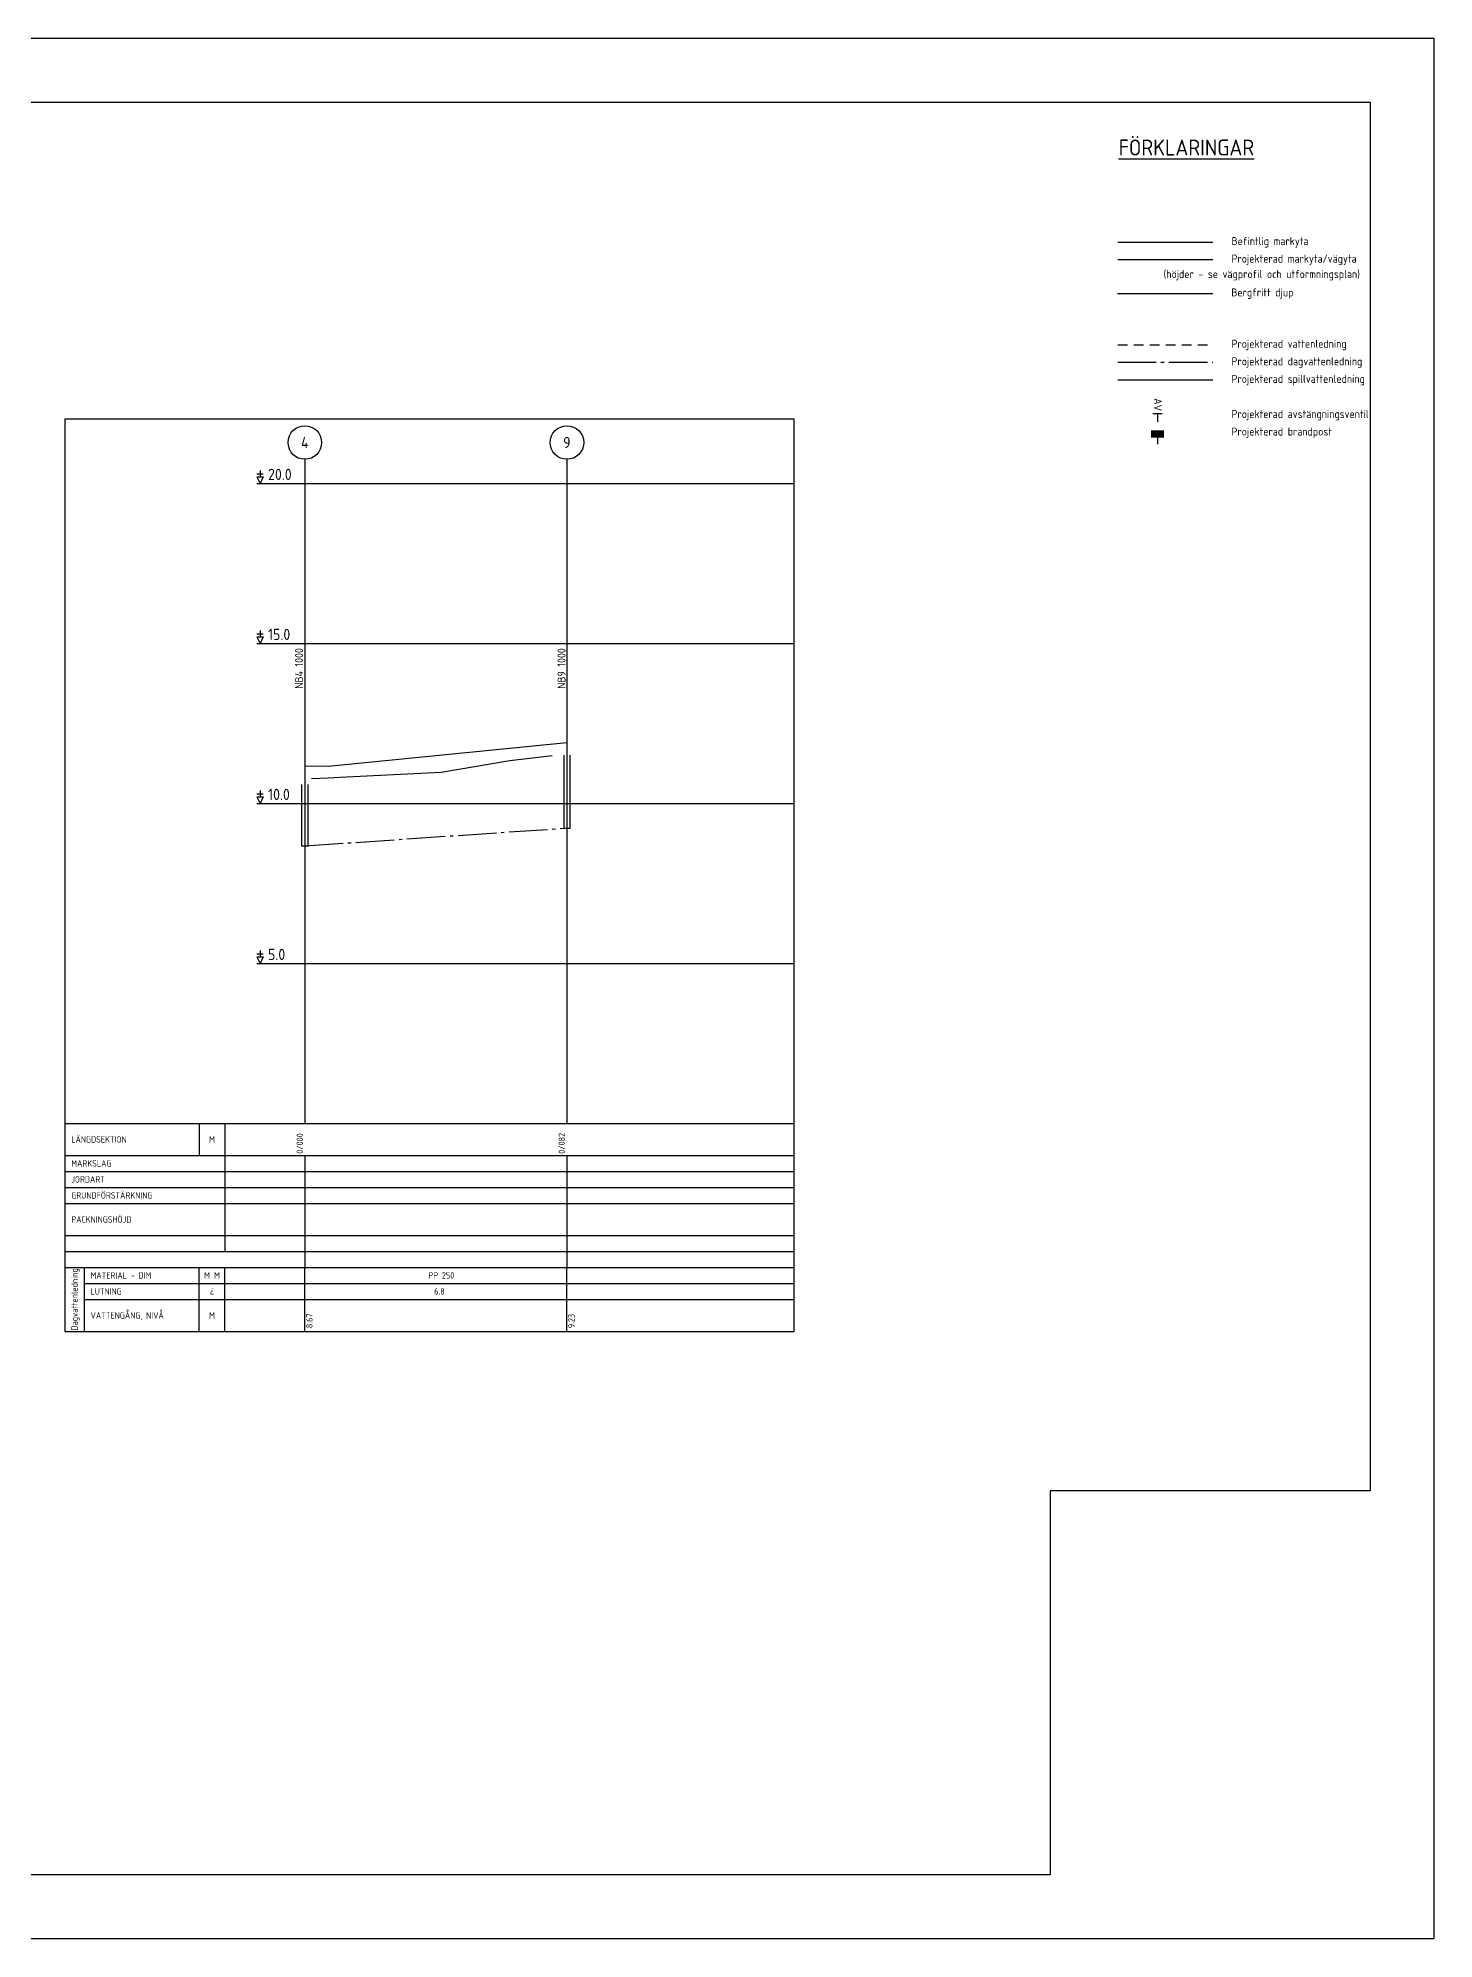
# Model space of a CAD drawing. Header units: metres. Extents: x 14120 to 17296, y 12612 to 17223.
# Drawn here: x 16860 to 17296, y 14102 to 14696 of the extents above; entities that cross this region are included whole.
import ezdxf
from ezdxf.enums import TextEntityAlignment as Align

# ---------------------------------------------------------------- set-up
doc = ezdxf.new("R2010")
doc.units = ezdxf.units.M
doc.header["$MEASUREMENT"] = 0
for name, pattern in [('BH90-PMB-DV', [16, 12, -1.5, 1, -1.5]), ('BH90-PMB-SPV', [16, 8, 8]), ('BH90-PMB-V', [6, 4, -2]), ('STRECKAD_3', [5, 3, -2])]:
    doc.linetypes.add(name, pattern=pattern)
doc.layers.get('0').update_dxf_attribs({"linetype": 'CONTINUOUS'})
doc.layers.get('DEFPOINTS').update_dxf_attribs({"color": 5, "linetype": 'CONTINUOUS'})
for name, color, linetype in [('03_T', 3, 'CONTINUOUS'), ('05_txt', 1, 'CONTINUOUS'), ('BH90-PROJEKTERAD', 7, 'BH90-BERG_FOM'), ('M-368-T', 1, 'CONTINUOUS'), ('M-368A', 1, 'CONTINUOUS'), ('M-368B', 4, 'CONTINUOUS'), ('M-41-Vattenledn', 6, 'BH90-PMB-V'), ('M-412', 3, 'BH90-PMB-DV'), ('M-414', 1, 'STRECKAD_3'), ('M-46-Brunn_nb', 6, 'CONTINUOUS'), ('M-46-Element', 4, 'CONTINUOUS'), ('M-46-MARK', 4, 'CONTINUOUS'), ('M-46-Spillvledn', 6, 'BH90-PMB-SPV'), ('M-466-x', 3, 'CONTINUOUS'), ('M-468A', 1, 'CONTINUOUS'), ('M-469-x', 3, 'CONTINUOUS')]:
    doc.layers.add(name, color=color, linetype=linetype)
doc.styles.add('ISO', font='iso.shx')
doc.styles.add('ISO18', font='ISO3098', dxfattribs={"height": 1.8})
doc.styles.add('ISO3098', font='iso3098.shx')
doc.linetypes.add('BH90-BERG_FOM', pattern='A,1.5,[12,BH90K.SHX,S=0.3,R=0,X=0,Y=0],1.5,-0.75,3,-0.75,3,-0.75,3,-0.75,3,-0.75', length=18.75)

# ---------------------------------------------------------------- blocks, each defined once
blk = doc.blocks.new('BH90917f')
for p, q in [((2, 0), (0, 0)), ((4, -2), (4, 2))]:
    blk.add_line(p, q)
for points in [[(2, 2), (2, -2), (4, 2), (4, -2)], [(4, 2), (4, 2), (4, -2)]]:
    blk.add_solid(points)
blk = doc.blocks.new('BH90919f')
blk.add_line((1.5, 0), (-1.5, 0))

msp = doc.modelspace()

# ---------------------------------------------------------------- linework, layer by layer
at = {"layer": 'BH90-PROJEKTERAD', "color": 1, "linetype": 'BH90-BERG_FOM', "ltscale": 0.4, "flags": 128}
msp.add_lwpolyline([(17197.412, 14615.883), (17227.199, 14615.883)], dxfattribs=at)
at = {"layer": 'DEFPOINTS', "flags": 128}
for points in [[(16455.335, 14101.683), (16455.335, 14695.683), (17296.335, 14695.683), (17296.335, 14101.683)], [(16495.335, 14121.683), (16495.335, 14675.683), (17276.335, 14675.683), (17276.335, 14241.683), (17176.335, 14241.683), (17176.335, 14121.683)]]:
    msp.add_lwpolyline(points, close=True, dxfattribs=at)
at = {"layer": 'M-368-T'}
for p, q in [((16928.387, 14559.534), (16930.387, 14559.534)), ((16929.387, 14560.534), (16929.387, 14558.534)), ((16928.387, 14558.534), (16930.387, 14558.534)), ((16928.387, 14558.534), (16929.387, 14556.534)), ((16930.387, 14558.534), (16929.387, 14556.534)), ((16928.387, 14509.534), (16930.387, 14509.534)), ((16928.387, 14508.534), (16930.387, 14508.534)), ((16928.387, 14508.534), (16929.387, 14506.534)), ((16929.387, 14510.534), (16929.387, 14508.534)), ((16930.387, 14508.534), (16929.387, 14506.534)), ((16928.387, 14459.534), (16930.387, 14459.534)), ((16928.387, 14458.534), (16930.387, 14458.534)), ((16928.387, 14458.534), (16929.387, 14456.534)), ((16929.387, 14460.534), (16929.387, 14458.534)), ((16930.387, 14458.534), (16929.387, 14456.534)), ((16929.387, 14410.534), (16929.387, 14408.534)), ((16928.387, 14409.534), (16930.387, 14409.534)), ((16928.387, 14408.534), (16930.387, 14408.534)), ((16928.387, 14408.534), (16929.387, 14406.534)), ((16930.387, 14408.534), (16929.387, 14406.534))]:
    msp.add_line(p, q, dxfattribs=at)
at = {"layer": 'M-368A'}
msp.add_lwpolyline([(16868.387, 14291.534), (17096.352, 14291.534), (17096.352, 14576.534), (16868.387, 14576.534)], close=True, dxfattribs=at)
at = {"layer": 'M-368B'}
for p, q in [((16928.387, 14556.534), (17096.352, 14556.534)), ((16928.387, 14506.534), (17096.352, 14506.534)), ((16928.387, 14456.534), (17096.352, 14456.534)), ((16928.387, 14406.534), (17096.352, 14406.534))]:
    msp.add_line(p, q, dxfattribs=at)
at = {"layer": 'M-41-Vattenledn', "flags": 128}
msp.add_lwpolyline([(17209.901, 14578.398), (17209.901, 14575.775)], dxfattribs=at)
at = {"layer": 'M-412'}
msp.add_line((17197.49, 14594.346), (17227.199, 14594.346), dxfattribs=at)
msp.add_lwpolyline([(16943.387, 14443.234), (17025.297, 14448.834)], dxfattribs=at)
at = {"layer": 'M-414'}
msp.add_line((17197.49, 14599.83), (17227.199, 14599.83), dxfattribs=at)
at = {"layer": 'M-46-Brunn_nb'}
for points in [[(17024.297, 14471.626), (17024.297, 14448.834), (17026.297, 14448.834), (17026.297, 14471.626)], [(16942.387, 14462.383), (16942.387, 14443.234), (16944.387, 14443.234), (16944.387, 14462.383)]]:
    msp.add_lwpolyline(points, dxfattribs=at)
at = {"layer": 'M-46-Element', "color": 3}
msp.add_line((17197.49, 14626.438), (17227.199, 14626.438), dxfattribs=at)
for points in [[(16950.64, 14468.127), (17025.297, 14475.53)], [(16943.387, 14468.247), (16950.64, 14468.127)]]:
    msp.add_lwpolyline(points, dxfattribs=at)
at = {"layer": 'M-46-MARK'}
msp.add_line((17197.49, 14631.922), (17227.199, 14631.922), dxfattribs=at)
at = {"layer": 'M-46-MARK', "flags": 128}
msp.add_lwpolyline([(16945.491, 14464.273), (16945.493, 14464.273), (16950.68, 14464.464), (16950.681, 14464.464), (16954.367, 14464.766), (16986.016, 14466.263), (16986.017, 14466.263), (17007.501, 14469.926), (17020.739, 14471.47), (17020.74, 14471.47)], dxfattribs=at)
at = {"layer": 'M-46-Spillvledn', "color": 6, "linetype": 'BH90-PMB-SPV'}
msp.add_line((17197.49, 14588.861), (17227.199, 14588.861), dxfattribs=at)
at = {"layer": 'M-466-x'}
for p, q in [((16943.387, 14564.034), (16943.387, 14356.534)), ((17025.297, 14564.034), (17025.297, 14356.534)), ((16943.387, 14291.534), (16943.387, 14311.534)), ((16943.387, 14291.534), (16943.387, 14311.534)), ((17025.297, 14291.534), (17025.297, 14311.534))]:
    msp.add_line(p, q, dxfattribs=at)
for centre in [(16943.387, 14569.284), (17025.297, 14569.284)]:
    msp.add_circle(centre, 5.25, dxfattribs=at)
at = {"layer": 'M-468A'}
for p, q in [((16868.387, 14356.534), (17096.352, 14356.534)), ((16910.387, 14356.534), (16910.387, 14346.534)), ((16918.387, 14356.534), (16918.387, 14316.534)), ((16868.387, 14346.534), (17096.352, 14346.534)), ((16868.387, 14341.534), (17096.352, 14341.534)), ((16868.387, 14336.534), (17096.352, 14336.534)), ((16868.387, 14331.534), (17096.352, 14331.534)), ((16868.387, 14321.534), (17096.352, 14321.534)), ((16868.387, 14316.534), (17096.352, 14316.534)), ((16868.387, 14311.534), (17096.352, 14311.534)), ((16874.387, 14311.534), (16874.387, 14291.534)), ((16910.387, 14291.534), (16910.387, 14311.534)), ((16918.387, 14291.534), (16918.387, 14311.534)), ((16874.387, 14306.534), (17096.352, 14306.534)), ((16874.387, 14301.534), (17096.352, 14301.534))]:
    msp.add_line(p, q, dxfattribs=at)
at = {"layer": 'M-469-x', "linetype": 'Continuous'}
for p, q in [((16943.387, 14346.534), (16943.387, 14311.534)), ((17025.297, 14346.534), (17025.297, 14311.534))]:
    msp.add_line(p, q, dxfattribs=at)

# ---------------------------------------------------------------- block references
at = {"layer": 'M-41-Vattenledn'}
ref = msp.add_blockref('BH90919f', (17209.901, 14578.398), dxfattribs=dict(at, rotation=180))
ref.add_attrib('AV', 'AV', (17208.783, 14583.15), dxfattribs={"layer": '0', "color": 1, "height": 2.5, "rotation": 270, "style": 'ISO', "flags": 8})
at = {"layer": 'M-41-Vattenledn', "rotation": 90}
msp.add_blockref('BH90917f', (17209.917, 14568.786), dxfattribs=at)

# ---------------------------------------------------------------- texts
at = {"layer": '03_T', "color": 7, "style": 'ISO'}
msp.add_text('%%UFÖRKLARINGAR', height=5, dxfattribs=at).set_placement((17197.765, 14658.972))
at = {"layer": '05_txt', "style": 'ISO'}
for s, p in [('Befintlig markyta', (17233.051, 14630.979)), ('Projekterad markyta/vägyta', (17233.051, 14625.495)), ('(höjder - se vägprofil och utformningsplan)', (17211.81, 14620.678)), ('Bergfritt djup', (17232.974, 14614.94)), ('Projekterad vattenledning', (17233.051, 14598.887)), ('Projekterad dagvattenledning', (17233.051, 14593.403)), ('Projekterad spillvattenledning', (17233.051, 14587.918)), ('Projekterad avstängningsventil', (17233.051, 14576.949)), ('Projekterad brandpost', (17233.051, 14571.465))]:
    msp.add_text(s, height=2.5, dxfattribs=at).set_placement(p)
at = {"layer": 'M-368-T', "style": 'ISO'}
for s, p in [('20.0', (16931.887, 14556.534)), ('15.0', (16931.887, 14506.534)), ('10.0', (16931.887, 14456.534)), ('5.0', (16931.887, 14406.534))]:
    msp.add_text(s, height=3.5, dxfattribs=at).set_placement(p, align=Align.BOTTOM_LEFT)
at = {"layer": 'M-466-x', "style": 'ISO'}
for s, height, p in [('4', 3.5, (16943.387, 14569.284)), ('9', 3.5, (17025.297, 14569.284)), (' PP 250', 2, (16985.459, 14309.034)), ('6.8', 2, (16985.459, 14304.034))]:
    msp.add_text(s, height=height, dxfattribs=at).set_placement(p, align=Align.MIDDLE_CENTER)
for s, p in [('NB4 1000', (16941.554, 14492.348)), ('NB9 1000', (17023.624, 14492.348))]:
    msp.add_text(s, height=2.5, rotation=90, dxfattribs=at).set_placement(p, align=Align.MIDDLE_LEFT)
for s, p in [('0/000', (16943.387, 14347.034)), ('0/082', (17025.297, 14347.034))]:
    msp.add_text(s, height=2, rotation=90, dxfattribs=at).set_placement(p, align=Align.BOTTOM_LEFT)
for s, p in [('8.67', (16943.787, 14292.534)), ('9.23', (17025.697, 14292.534))]:
    msp.add_text(s, height=2, rotation=90, dxfattribs=at).set_placement(p, align=Align.TOP_LEFT)
at = {"layer": 'M-468A', "style": 'ISO'}
for s, p in [('LÄNGDSEKTION', (16870.387, 14351.534)), ('JORDART', (16870.387, 14339.034)), ('MARKSLAG', (16870.387, 14344.034)), ('GRUNDFÖRSTÄRKNING', (16870.387, 14334.034)), ('PACKNINGSHÖJD', (16870.387, 14326.534)), ('MATERIAL - DIM', (16876.387, 14309.034)), ('LUTNING', (16876.387, 14304.034)), ('VATTENGÅNG, NIVÅ', (16876.387, 14296.534))]:
    msp.add_text(s, height=2, dxfattribs=at).set_placement(p, align=Align.MIDDLE_LEFT)
at = {"layer": 'M-468A'}
for s, style, p in [('M', 'ISO', (16914.387, 14351.534)), ('M M', 'ISO18', (16914.387, 14309.034)), ('¿', 'ISO3098', (16914.387, 14304.034)), ('M', 'ISO18', (16914.387, 14296.534))]:
    msp.add_text(s, height=2, dxfattribs=dict(at, style=style)).set_placement(p, align=Align.MIDDLE_CENTER)
at = {"layer": 'M-468A', "style": 'ISO'}
msp.add_text('Dagvattenledning', height=2, rotation=90, dxfattribs=at).set_placement((16870.387, 14301.534), align=Align.TOP_CENTER)

doc.saveas('drawing.dxf')
